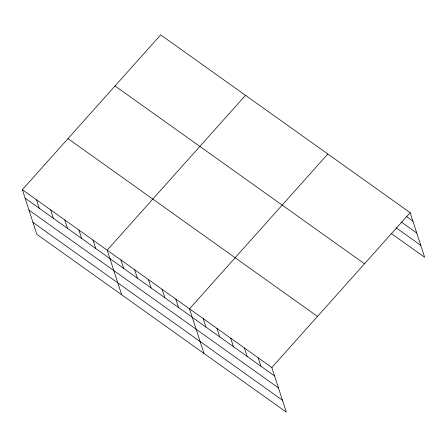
<?xml version="1.0" encoding="UTF-8"?>
<svg xmlns="http://www.w3.org/2000/svg" width="447" height="447" viewBox="0 0 447 447"><rect width="100%" height="100%" fill="white"/><g stroke="black" fill="none" stroke-linecap="round" stroke-linejoin="round"><path stroke-width="0.67" d="M22.35 189.712L271.837 367.529L286.331 412.134L36.844 234.317L22.35 189.712L160.669 34.866L410.156 212.683L424.65 257.288L391.17 233.423M245.492 95.323L107.174 250.175L121.668 294.774M327.824 154.003L189.506 308.849L204 353.454M271.837 367.529L410.156 212.683M406.312 216.426L412.899 221.125M401.412 222.103L416.777 233.055M396.076 227.746L420.772 245.353M115.024 85.964L364.512 263.78M67.994 138.615L317.482 316.431M25.093 198.155L274.581 375.972M28.971 210.09L278.459 387.907M32.966 222.388L282.454 400.199M258.115 357.751L260.858 366.194M244.397 347.973L247.141 356.415M230.674 338.189L233.418 346.632M216.951 328.411L219.695 336.854M203.229 318.633L205.972 327.075M175.788 299.071L178.532 307.514M162.065 289.293L164.809 297.736M148.343 279.509L151.086 287.952M134.62 269.731L137.363 278.174M120.897 259.953L123.64 268.396M93.037 240.095L95.781 248.538M78.901 230.021L81.645 238.463M64.765 219.941L67.508 228.383M50.623 209.867L53.366 218.309M36.486 199.792L39.23 208.235"/></g></svg>
